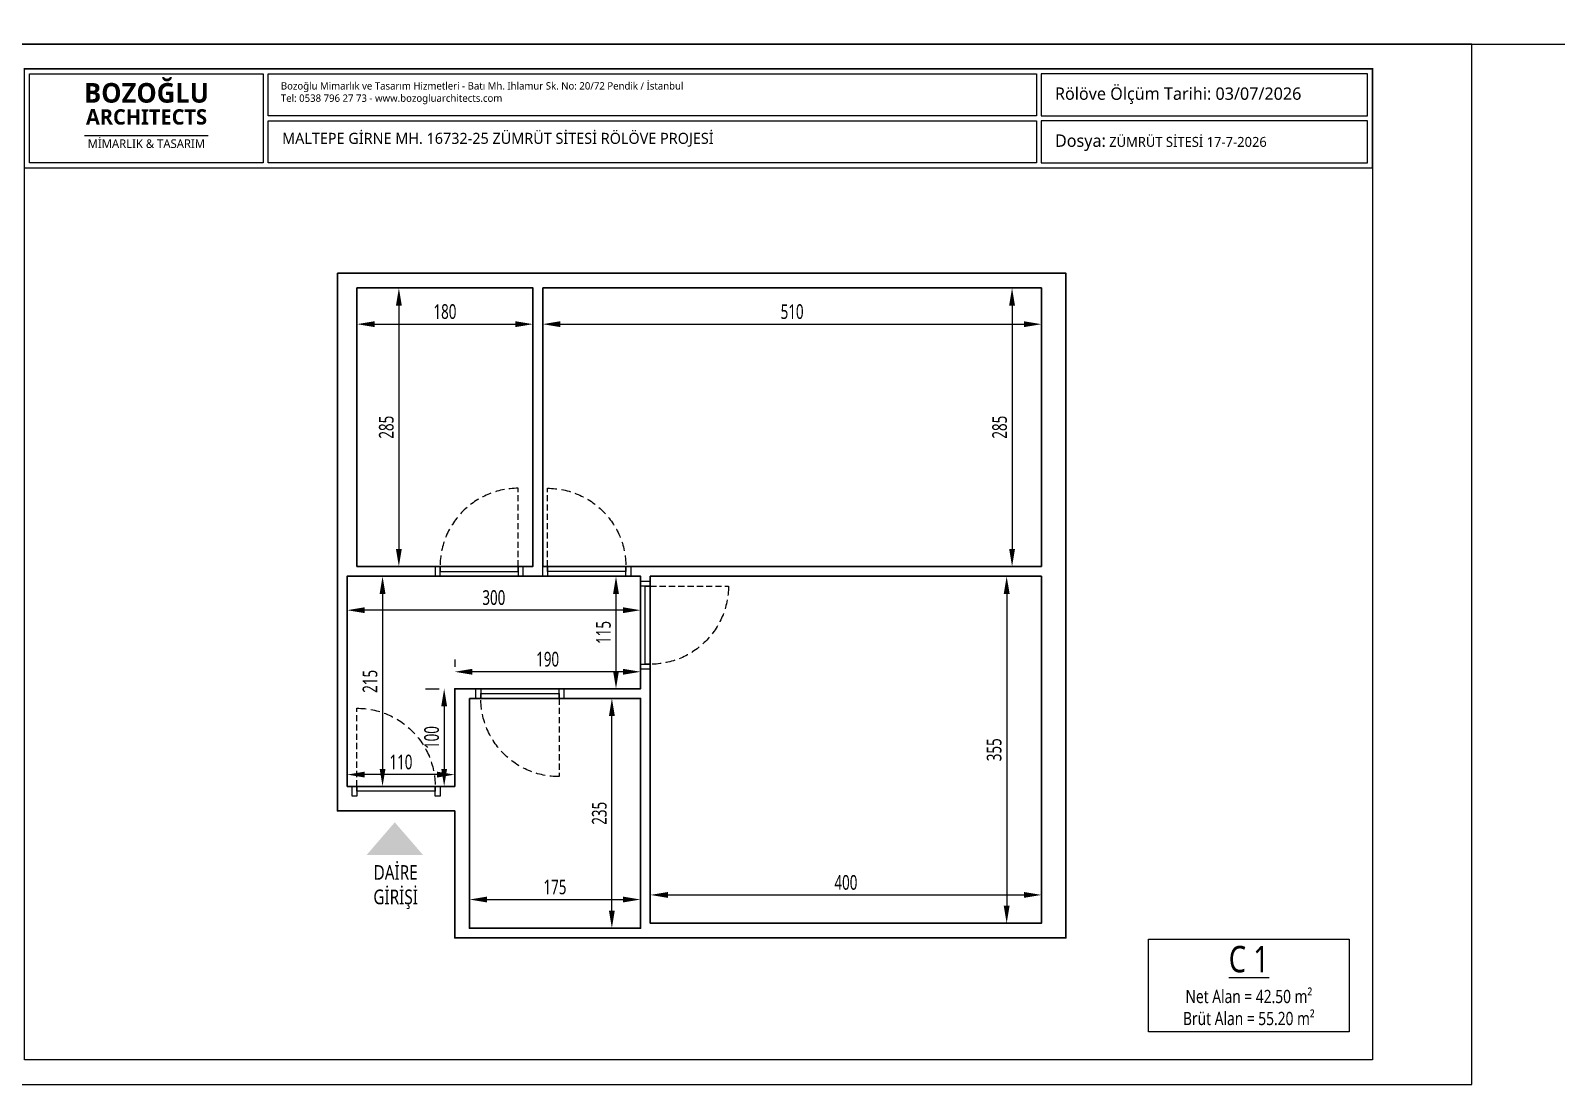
# Model space of a CAD drawing. Header units: metres. Extents: x 41905 to 73816, y -45641 to -42980.
# Drawn here: x 69031 to 70592, y -45215 to -44137 of the extents above; entities that cross this region are included whole.
import ezdxf

# ---------------------------------------------------------------- set-up
doc = ezdxf.new("R2010")
doc.units = ezdxf.units.M
doc.linetypes.add('HIDDEN2', pattern=[4.7625, 3.175, -1.5875])
for name, color, linetype, lineweight in [('A ALAN BRÜT', 5, 'Continuous', 30), ('A ANTET', 7, 'Continuous', 13), ('A DUVAR', 7, 'Continuous', 30), ('A KAPI', 11, 'Continuous', 13), ('A KAPI KESİK', 11, 'HIDDEN2', 13), ('A YAZI', 7, 'Continuous', 13)]:
    doc.layers.add(name, color=color, linetype=linetype, lineweight=lineweight)
for name, color, linetype, lineweight, true_color in [('A GİRİŞ OKU', 1, 'Continuous', 13, 0xff0000), ('A YAZDIRMA', 7, 'Continuous', 13, 0x848484), ('A ÖLÇÜ DIŞ', 1, 'Continuous', 13, 0xff0000)]:
    doc.layers.add(name, color=color, linetype=linetype, lineweight=lineweight, true_color=true_color)
doc.styles.add('HİB NORMAL', font='segoeui.ttf')
doc.styles.add('HİB Segoe Bold', font='segoeuib.ttf', dxfattribs={"width": 0.8})
doc.styles.add('HİB SEGOE Normal .7', font='segoeui.ttf', dxfattribs={"width": 0.7})
doc.styles.add('HİB Segoe Semilight .7', font='segoeuisl.ttf', dxfattribs={"width": 0.7})
doc.dimstyles.new('HİB New', dxfattribs={"dimtxt": 12, "dimasz": 18, "dimexe": 5, "dimexo": 30, "dimgap": 5, "dimtad": 1, "dimdec": 0, "dimzin": 0, "dimdsep": 46, "dimtxsty": 'HİB Segoe Semilight .7', "dimcen": 0.09, "dimclrd": 256, "dimclre": 256, "dimclrt": 256, "dimadec": 0, "dimazin": 0, "dimtfac": 1, "dimtdec": 4, "dimtix": 1, "dimtofl": 0, "dimtmove": 0, "dimatfit": 3, "dimfxl": 30, "dimfxlon": 1, "dimtvp": 1, "dimtolj": 1, "dimtzin": 0, "dimlwd": -1, "dimlwe": -3, "dimarcsym": 0})

# ---------------------------------------------------------------- blocks, each defined once
blk = doc.blocks.new('safsafsaf')
at = {"layer": 'A ANTET', "linetype": 'ByBlock', "ltscale": 100}
blk.add_line((49168, -37858.9), (52997.3, -37858.9), dxfattribs=at)
at = {"layer": 'A ANTET', "linetype": 'ByBlock', "ltscale": 100, "const_width": 4.22}
blk.add_lwpolyline([(49168, -37858.9), (52997.3, -37858.9), (52997.3, -38140.5), (49168, -38140.5)], close=True, dxfattribs=at)
at = {"layer": 'A ANTET', "linetype": 'ByBlock', "ltscale": 100}
for points in [[(52997.3, -40674.5), (49168, -40674.5), (49168, -37858.9), (52997.3, -37858.9)], [(49182.1, -37873), (49846.6, -37873), (49846.6, -38126.4), (49182.1, -38126.4)], [(49860.6, -37873), (52042.3, -37873), (52042.3, -37992.7), (49860.6, -37992.7)], [(52056.4, -37992.7), (52983.2, -37992.7), (52983.2, -37873), (52056.4, -37873)], [(49860.6, -38006.7), (52042.3, -38006.7), (52042.3, -38126.4), (49860.6, -38126.4)], [(52056.4, -38126.4), (52983.2, -38126.4), (52983.2, -38006.7), (52056.4, -38006.7)]]:
    blk.add_lwpolyline(points, close=True, dxfattribs=at)
blk.add_lwpolyline([(49337.9, -38048.6, 3.72, 3.72, 0), (49690.6, -38048.6, 0, 0, 0)], format="xyseb", dxfattribs=at)
at = {"layer": 'A YAZDIRMA', "linetype": 'ByBlock', "ltscale": 100}
blk.add_lwpolyline([(53278.8, -40744.9), (53278.8, -37788.5), (49097.6, -37788.5), (49097.6, -40744.9)], close=True, dxfattribs=at)
at = {"layer": 'A ANTET', "linetype": 'ByBlock', "ltscale": 100, "attachment_point": 1, "line_spacing_factor": 0.8, "style": 'HİB NORMAL'}
for s, insert, char_height, width in [('\\pxqc;{\\fSegoe UI Semibold|b0|i0|c162|p34;BOZOĞLU\\P\\pxqc;\\H0.7833x;ARCHITECTS\\P\\pxqc;\\H1.0213x;}', (49326, -37899.2), 55.749, 377.662), ('\\pxi-3,l4.25,qc,t4.25;MİMARLIK & TASARIM', (49291.1, -38059.2), 24.623, 415.716)]:
    blk.add_mtext(s, dxfattribs=dict(at, insert=insert, char_height=char_height, width=width))
at = {"layer": 'A ANTET', "linetype": 'ByBlock', "ltscale": 100, "attachment_point": 1, "style": 'HİB NORMAL'}
for s, insert, char_height, width in [('\\A1;\\pxql;Bozoğlu Mimarlık ve Tasarım Hizmetleri - Batı Mh. Ihlamur Sk. No: 20/72 Pendik / İstanbul\\PTel: 0538 796 27 73 - www.bozogluarchitects.com', (49896.5, -37896.8), 20.906, 1289.576), ('\\pxql;MALTEPE GİRNE MH. 16732-25 ZÜMRÜT SİTESİ RÖLÖVE PROJESİ', (49900, -38040.7), 31.359, 1361.276)]:
    blk.add_mtext(s, dxfattribs=dict(at, insert=insert, char_height=char_height, width=width))
at = {"layer": 'A ANTET', "color": 0, "linetype": 'ByBlock', "ltscale": 100, "char_height": 35.195, "width": 810.705, "attachment_point": 7, "style": 'HİB NORMAL'}
for s, insert in [('\\pxql;Rölöve Ölçüm Tarihi: 03/07/2026', (52095.2, -37958.7)), ('\\pxql;Dosya:{\\H0.8019x; ZÜMRÜT SİTESİ 17-7-2026}', (52095.2, -38092.4))]:
    blk.add_mtext(s, dxfattribs=dict(at, insert=insert))
blk = doc.blocks.new('*D18188')
at = {"layer": 'A ÖLÇÜ DIŞ', "lineweight": -3, "ltscale": 0.5}
for p, q in [((69365, -44430.1), (69365, -44442.2)), ((69545, -44430.1), (69545, -44442.2))]:
    blk.add_line(p, q, dxfattribs=at)
at = {"layer": 'A ÖLÇÜ DIŞ', "ltscale": 0.5}
blk.add_line((69383, -44437.2), (69527, -44437.2), dxfattribs=at)
at = {"layer": 'A ÖLÇÜ DIŞ'}
for points in [[(69383, -44434.2), (69383, -44440.2), (69365, -44437.2)], [(69527, -44440.2), (69527, -44434.2), (69545, -44437.2)]]:
    blk.add_solid(points, dxfattribs=at)
at = {"layer": 'Defpoints', "color": 0}
for p in [(69365, -44400.1), (69545, -44400.1), (69545, -44437.2)]:
    blk.add_point(p, dxfattribs=at)
at = {"layer": 'A ÖLÇÜ DIŞ', "ltscale": 0.5, "insert": (69455, -44424.4), "char_height": 15, "attachment_point": 5, "style": 'HİB SEGOE Normal .7'}
blk.add_mtext('\\A1;180', dxfattribs=at)
blk = doc.blocks.new('*D18189')
at = {"layer": 'A ÖLÇÜ DIŞ', "lineweight": -3, "ltscale": 0.5}
for p, q in [((69555, -44430.1), (69555, -44442.2)), ((70065, -44430.1), (70065, -44442.2))]:
    blk.add_line(p, q, dxfattribs=at)
at = {"layer": 'A ÖLÇÜ DIŞ', "ltscale": 0.5}
blk.add_line((69573, -44437.2), (70047, -44437.2), dxfattribs=at)
at = {"layer": 'A ÖLÇÜ DIŞ'}
for points in [[(69573, -44434.2), (69573, -44440.2), (69555, -44437.2)], [(70047, -44440.2), (70047, -44434.2), (70065, -44437.2)]]:
    blk.add_solid(points, dxfattribs=at)
at = {"layer": 'Defpoints', "color": 0}
for p in [(69555, -44400.1), (70065, -44400.1), (70065, -44437.2)]:
    blk.add_point(p, dxfattribs=at)
at = {"layer": 'A ÖLÇÜ DIŞ', "ltscale": 0.5, "insert": (69810, -44424.4), "char_height": 15, "attachment_point": 5, "style": 'HİB SEGOE Normal .7'}
blk.add_mtext('\\A1;510', dxfattribs=at)
blk = doc.blocks.new('*D18190')
at = {"layer": 'A ÖLÇÜ DIŞ', "lineweight": -3, "ltscale": 0.5}
for p, q in [((70035, -44400.1), (70029.9, -44400.1)), ((70035, -44685.1), (70029.9, -44685.1))]:
    blk.add_line(p, q, dxfattribs=at)
at = {"layer": 'A ÖLÇÜ DIŞ', "ltscale": 0.5}
blk.add_line((70034.9, -44418.1), (70034.9, -44667.1), dxfattribs=at)
at = {"layer": 'A ÖLÇÜ DIŞ'}
for points in [[(70037.9, -44418.1), (70031.9, -44418.1), (70034.9, -44400.1)], [(70031.9, -44667.1), (70037.9, -44667.1), (70034.9, -44685.1)]]:
    blk.add_solid(points, dxfattribs=at)
at = {"layer": 'Defpoints', "color": 0}
for p in [(70065, -44400.1), (70034.9, -44685.1), (70065, -44685.1)]:
    blk.add_point(p, dxfattribs=at)
at = {"layer": 'A ÖLÇÜ DIŞ', "ltscale": 0.5, "insert": (70022.2, -44542.6), "char_height": 15, "attachment_point": 5, "rotation": 90, "style": 'HİB SEGOE Normal .7'}
blk.add_mtext('\\A1;285', dxfattribs=at)
blk = doc.blocks.new('*D18191')
at = {"layer": 'A ÖLÇÜ DIŞ', "lineweight": -3, "ltscale": 0.5}
for p, q in [((70030, -44695.1), (70024.4, -44695.1)), ((70030, -45050.1), (70024.4, -45050.1))]:
    blk.add_line(p, q, dxfattribs=at)
at = {"layer": 'A ÖLÇÜ DIŞ', "ltscale": 0.5}
blk.add_line((70029.4, -44713.1), (70029.4, -45032.1), dxfattribs=at)
at = {"layer": 'A ÖLÇÜ DIŞ'}
for points in [[(70032.4, -44713.1), (70026.4, -44713.1), (70029.4, -44695.1)], [(70026.4, -45032.1), (70032.4, -45032.1), (70029.4, -45050.1)]]:
    blk.add_solid(points, dxfattribs=at)
at = {"layer": 'Defpoints', "color": 0}
for p in [(70060, -44695.1), (70029.4, -45050.1), (70060, -45050.1)]:
    blk.add_point(p, dxfattribs=at)
at = {"layer": 'A ÖLÇÜ DIŞ', "ltscale": 0.5, "insert": (70016.6, -44872.6), "char_height": 15, "attachment_point": 5, "rotation": 90, "style": 'HİB SEGOE Normal .7'}
blk.add_mtext('\\A1;355', dxfattribs=at)
blk = doc.blocks.new('*D18192')
at = {"layer": 'A ÖLÇÜ DIŞ', "lineweight": -3, "ltscale": 0.5}
for p, q in [((69355, -44733.5), (69355, -44734.8)), ((69655, -44733.5), (69655, -44734.8))]:
    blk.add_line(p, q, dxfattribs=at)
at = {"layer": 'A ÖLÇÜ DIŞ', "ltscale": 0.5}
blk.add_line((69637, -44729.8), (69373, -44729.8), dxfattribs=at)
at = {"layer": 'A ÖLÇÜ DIŞ'}
for points in [[(69373, -44726.8), (69373, -44732.8), (69355, -44729.8)], [(69637, -44732.8), (69637, -44726.8), (69655, -44729.8)]]:
    blk.add_solid(points, dxfattribs=at)
at = {"layer": 'Defpoints', "color": 0}
for p in [(69355, -44703.5), (69655, -44703.5), (69355, -44729.8)]:
    blk.add_point(p, dxfattribs=at)
at = {"layer": 'A ÖLÇÜ DIŞ', "ltscale": 0.5, "insert": (69505, -44717), "char_height": 15, "attachment_point": 5, "style": 'HİB SEGOE Normal .7'}
blk.add_mtext('\\A1;300', dxfattribs=at)
blk = doc.blocks.new('*D18193')
at = {"layer": 'A ÖLÇÜ DIŞ', "lineweight": -3, "ltscale": 0.5}
for p, q in [((69625, -44695.1), (69624.9, -44695.1)), ((69625, -44810.1), (69624.9, -44810.1))]:
    blk.add_line(p, q, dxfattribs=at)
at = {"layer": 'A ÖLÇÜ DIŞ', "ltscale": 0.5}
blk.add_line((69629.9, -44713.1), (69629.9, -44792.1), dxfattribs=at)
at = {"layer": 'A ÖLÇÜ DIŞ'}
for points in [[(69632.9, -44713.1), (69626.9, -44713.1), (69629.9, -44695.1)], [(69626.9, -44792.1), (69632.9, -44792.1), (69629.9, -44810.1)]]:
    blk.add_solid(points, dxfattribs=at)
at = {"layer": 'Defpoints', "color": 0}
for p in [(69655, -44695.1), (69629.9, -44810.1), (69655, -44810.1)]:
    blk.add_point(p, dxfattribs=at)
at = {"layer": 'A ÖLÇÜ DIŞ', "ltscale": 0.5, "insert": (69617.1, -44752.6), "char_height": 15, "attachment_point": 5, "rotation": 90, "style": 'HİB SEGOE Normal .7'}
blk.add_mtext('\\A1;115', dxfattribs=at)
blk = doc.blocks.new('*D18194')
at = {"layer": 'A ÖLÇÜ DIŞ', "lineweight": -3, "ltscale": 0.5}
for p, q in [((69465, -44780.1), (69465, -44787.8)), ((69655, -44780.1), (69655, -44787.8))]:
    blk.add_line(p, q, dxfattribs=at)
at = {"layer": 'A ÖLÇÜ DIŞ', "ltscale": 0.5}
blk.add_line((69637, -44792.8), (69483, -44792.8), dxfattribs=at)
at = {"layer": 'A ÖLÇÜ DIŞ'}
for points in [[(69483, -44789.8), (69483, -44795.8), (69465, -44792.8)], [(69637, -44795.8), (69637, -44789.8), (69655, -44792.8)]]:
    blk.add_solid(points, dxfattribs=at)
at = {"layer": 'Defpoints', "color": 0}
for p in [(69465, -44792.8), (69465, -44810.1), (69655, -44810.1)]:
    blk.add_point(p, dxfattribs=at)
at = {"layer": 'A ÖLÇÜ DIŞ', "ltscale": 0.5, "insert": (69560, -44780), "char_height": 15, "attachment_point": 5, "style": 'HİB SEGOE Normal .7'}
blk.add_mtext('\\A1;190', dxfattribs=at)
blk = doc.blocks.new('*D18195')
at = {"layer": 'A ÖLÇÜ DIŞ', "lineweight": -3, "ltscale": 0.5}
for p, q in [((69435, -44810.1), (69449.2, -44810.1)), ((69435, -44910.1), (69449.2, -44910.1))]:
    blk.add_line(p, q, dxfattribs=at)
at = {"layer": 'A ÖLÇÜ DIŞ', "ltscale": 0.5}
blk.add_line((69454.2, -44828.1), (69454.2, -44892.1), dxfattribs=at)
at = {"layer": 'A ÖLÇÜ DIŞ'}
for points in [[(69457.2, -44828.1), (69451.2, -44828.1), (69454.2, -44810.1)], [(69451.2, -44892.1), (69457.2, -44892.1), (69454.2, -44910.1)]]:
    blk.add_solid(points, dxfattribs=at)
at = {"layer": 'Defpoints', "color": 0}
for p in [(69465, -44810.1), (69454.2, -44910.1), (69465, -44910.1)]:
    blk.add_point(p, dxfattribs=at)
at = {"layer": 'A ÖLÇÜ DIŞ', "ltscale": 0.5, "insert": (69441.4, -44860.1), "char_height": 15, "attachment_point": 5, "rotation": 90, "style": 'HİB SEGOE Normal .7'}
blk.add_mtext('\\A1;100', dxfattribs=at)
blk = doc.blocks.new('*D18196')
at = {"layer": 'A ÖLÇÜ DIŞ', "lineweight": -3, "ltscale": 0.5}
for p, q in [((69355, -44882.4), (69355, -44893)), ((69465, -44882.4), (69465, -44893))]:
    blk.add_line(p, q, dxfattribs=at)
at = {"layer": 'A ÖLÇÜ DIŞ', "ltscale": 0.5}
blk.add_line((69447, -44898), (69373, -44898), dxfattribs=at)
at = {"layer": 'A ÖLÇÜ DIŞ'}
for points in [[(69373, -44895), (69373, -44901), (69355, -44898)], [(69447, -44901), (69447, -44895), (69465, -44898)]]:
    blk.add_solid(points, dxfattribs=at)
at = {"layer": 'Defpoints', "color": 0}
for p in [(69355, -44898), (69355, -44912.4), (69465, -44912.4)]:
    blk.add_point(p, dxfattribs=at)
at = {"layer": 'A ÖLÇÜ DIŞ', "ltscale": 0.5, "insert": (69410, -44885.2), "char_height": 15, "attachment_point": 5, "style": 'HİB SEGOE Normal .7'}
blk.add_mtext('\\A1;110', dxfattribs=at)
blk = doc.blocks.new('*D18197')
at = {"layer": 'A ÖLÇÜ DIŞ', "lineweight": -3, "ltscale": 0.5}
for p, q in [((69385, -44695.1), (69396.2, -44695.1)), ((69385, -44910.1), (69396.2, -44910.1))]:
    blk.add_line(p, q, dxfattribs=at)
at = {"layer": 'A ÖLÇÜ DIŞ', "ltscale": 0.5}
blk.add_line((69391.2, -44713.1), (69391.2, -44892.1), dxfattribs=at)
at = {"layer": 'A ÖLÇÜ DIŞ'}
for points in [[(69394.2, -44713.1), (69388.2, -44713.1), (69391.2, -44695.1)], [(69388.2, -44892.1), (69394.2, -44892.1), (69391.2, -44910.1)]]:
    blk.add_solid(points, dxfattribs=at)
at = {"layer": 'Defpoints', "color": 0}
for p in [(69355, -44695.1), (69355, -44910.1), (69391.2, -44910.1)]:
    blk.add_point(p, dxfattribs=at)
at = {"layer": 'A ÖLÇÜ DIŞ', "ltscale": 0.5, "insert": (69378.4, -44802.6), "char_height": 15, "attachment_point": 5, "rotation": 90, "style": 'HİB SEGOE Normal .7'}
blk.add_mtext('\\A1;215', dxfattribs=at)
blk = doc.blocks.new('*D18198')
at = {"layer": 'A ÖLÇÜ DIŞ', "lineweight": -3, "ltscale": 0.5}
for p, q in [((69480, -45043.1), (69480, -45030.8)), ((69655, -45043.1), (69655, -45030.8))]:
    blk.add_line(p, q, dxfattribs=at)
at = {"layer": 'A ÖLÇÜ DIŞ', "ltscale": 0.5}
blk.add_line((69498, -45025.8), (69637, -45025.8), dxfattribs=at)
at = {"layer": 'A ÖLÇÜ DIŞ'}
for points in [[(69498, -45022.8), (69498, -45028.8), (69480, -45025.8)], [(69637, -45028.8), (69637, -45022.8), (69655, -45025.8)]]:
    blk.add_solid(points, dxfattribs=at)
at = {"layer": 'Defpoints', "color": 0}
for p in [(69480, -45013.1), (69655, -45013.1), (69655, -45025.8)]:
    blk.add_point(p, dxfattribs=at)
at = {"layer": 'A ÖLÇÜ DIŞ', "ltscale": 0.5, "insert": (69567.5, -45013), "char_height": 15, "attachment_point": 5, "style": 'HİB SEGOE Normal .7'}
blk.add_mtext('\\A1;175', dxfattribs=at)
blk = doc.blocks.new('*D18199')
at = {"layer": 'A ÖLÇÜ DIŞ', "lineweight": -3, "ltscale": 0.5}
for p, q in [((69625, -44820.1), (69620.7, -44820.1)), ((69625, -45055.1), (69620.7, -45055.1))]:
    blk.add_line(p, q, dxfattribs=at)
at = {"layer": 'A ÖLÇÜ DIŞ', "ltscale": 0.5}
blk.add_line((69625.7, -45037.1), (69625.7, -44838.1), dxfattribs=at)
at = {"layer": 'A ÖLÇÜ DIŞ'}
for points in [[(69628.7, -44838.1), (69622.7, -44838.1), (69625.7, -44820.1)], [(69622.7, -45037.1), (69628.7, -45037.1), (69625.7, -45055.1)]]:
    blk.add_solid(points, dxfattribs=at)
at = {"layer": 'Defpoints', "color": 0}
for p in [(69625.7, -44820.1), (69655, -44820.1), (69655, -45055.1)]:
    blk.add_point(p, dxfattribs=at)
at = {"layer": 'A ÖLÇÜ DIŞ', "ltscale": 0.5, "insert": (69612.9, -44937.6), "char_height": 15, "attachment_point": 5, "rotation": 90, "style": 'HİB SEGOE Normal .7'}
blk.add_mtext('\\A1;235', dxfattribs=at)
blk = doc.blocks.new('*D18200')
at = {"layer": 'A ÖLÇÜ DIŞ', "lineweight": -3, "ltscale": 0.5}
for p, q in [((69665, -45020.1), (69665, -45016.1)), ((70065, -45020.1), (70065, -45016.1))]:
    blk.add_line(p, q, dxfattribs=at)
at = {"layer": 'A ÖLÇÜ DIŞ', "ltscale": 0.5}
blk.add_line((69683, -45021.1), (70047, -45021.1), dxfattribs=at)
at = {"layer": 'A ÖLÇÜ DIŞ'}
for points in [[(69683, -45018.1), (69683, -45024.1), (69665, -45021.1)], [(70047, -45024.1), (70047, -45018.1), (70065, -45021.1)]]:
    blk.add_solid(points, dxfattribs=at)
at = {"layer": 'Defpoints', "color": 0}
for p in [(70065, -45021.1), (69665, -45050.1), (70065, -45050.1)]:
    blk.add_point(p, dxfattribs=at)
at = {"layer": 'A ÖLÇÜ DIŞ', "ltscale": 0.5, "insert": (69865, -45008.4), "char_height": 15, "attachment_point": 5, "style": 'HİB SEGOE Normal .7'}
blk.add_mtext('\\A1;400', dxfattribs=at)
blk = doc.blocks.new('*D18201')
at = {"layer": 'A ÖLÇÜ DIŞ', "lineweight": -3, "ltscale": 0.5}
for p, q in [((69394.4, -44400.1), (69402.9, -44400.1)), ((69394.4, -44685.1), (69402.9, -44685.1))]:
    blk.add_line(p, q, dxfattribs=at)
at = {"layer": 'A ÖLÇÜ DIŞ', "ltscale": 0.5}
blk.add_line((69407.9, -44418.1), (69407.9, -44667.1), dxfattribs=at)
at = {"layer": 'A ÖLÇÜ DIŞ'}
for points in [[(69410.9, -44418.1), (69404.9, -44418.1), (69407.9, -44400.1)], [(69404.9, -44667.1), (69410.9, -44667.1), (69407.9, -44685.1)]]:
    blk.add_solid(points, dxfattribs=at)
at = {"layer": 'Defpoints', "color": 0}
for p in [(69424.4, -44400.1), (69407.9, -44685.1), (69424.4, -44685.1)]:
    blk.add_point(p, dxfattribs=at)
at = {"layer": 'A ÖLÇÜ DIŞ', "ltscale": 0.5, "insert": (69395.1, -44542.6), "char_height": 15, "attachment_point": 5, "rotation": 90, "style": 'HİB SEGOE Normal .7'}
blk.add_mtext('\\A1;285', dxfattribs=at)
blk = doc.blocks.new('KAPI 90X10')
at = {"layer": 'A KAPI', "color": 0}
for points in [[(5, 10), (0, 10), (0, 0), (5, 0)], [(85, 5), (85, 10), (5, 10), (5, 5)], [(90, 10), (85, 10), (85, 0), (90, 0)]]:
    blk.add_lwpolyline(points, close=True, dxfattribs=at)
at = {"layer": 'A KAPI KESİK', "color": 0, "ltscale": 2}
blk.add_line((85, 10), (85, 90), dxfattribs=at)
at = {"layer": 'A KAPI KESİK', "color": 0, "ltscale": 3}
blk.add_arc((85, 10), 80, 90, 180, dxfattribs=at)
at = {"layer": 'A YAZI', "color": 0, "style": 'HİB Segoe Semilight .7', "width": 0.7}
blk.add_attdef('KAPI_NO', (76.6, 23.8), '', height=12, rotation=90, dxfattribs=at)

msp = doc.modelspace()

# ---------------------------------------------------------------- hatches: boundary and pattern name
at = {"layer": 'A GİRİŞ OKU', "ltscale": 100, "transparency": 33554687}
h = msp.add_hatch(color=256, dxfattribs=at)
h.dxf.hatch_style = 1
h.paths.add_polyline_path([(69374.9, -44980.2), (69432.6, -44980.2), (69403.7, -44946.8)])

# ---------------------------------------------------------------- linework, layer by layer
at = {"layer": 'A ALAN BRÜT', "ltscale": 0.5}
msp.add_lwpolyline([(69345, -44385.1), (70090, -44385.1), (70090, -45065.1), (69465, -45065.1), (69465, -44935.1), (69345, -44935.1)], close=True, dxfattribs=at)
at = {"layer": 'A DUVAR', "ltscale": 0.5}
for points in [[(69365, -44400.1), (69545, -44400.1), (69545, -44685.1), (69365, -44685.1)], [(69555, -44400.1), (70065, -44400.1), (70065, -44685.1), (69555, -44685.1)], [(69355, -44910.1), (69465, -44910.1), (69465, -44810.1), (69655, -44810.1), (69655, -44695.1), (69355, -44695.1)], [(69665, -44695.1), (70065, -44695.1), (70065, -45050.1), (69665, -45050.1)], [(69480, -44820.1), (69655, -44820.1), (69655, -45055.1), (69480, -45055.1)]]:
    msp.add_lwpolyline(points, close=True, dxfattribs=at)

# ---------------------------------------------------------------- block references
at = {"layer": 'A ANTET', "ltscale": 0.5}
for p, xscale, yscale, zscale in [((49557, -28015.7), 0.396, 0.396, 0.396), ((51324.5, -30546.8), 0.36, 0.36, 0.36)]:
    msp.add_blockref('safsafsaf', p, dxfattribs=dict(at, xscale=xscale, yscale=yscale, zscale=zscale))
at = {"layer": 'A KAPI', "ltscale": 100}
msp.add_blockref('KAPI 90X10', (69445, -44695.1), dxfattribs=at)
at = {"layer": 'A KAPI', "ltscale": 100, "xscale": -1}
for p in [(69645, -44695.1), (69450, -44920.1)]:
    msp.add_blockref('KAPI 90X10', p, dxfattribs=at)
for p, rotation in [((69654.9, -44790.1), 270), ((69486.7, -44810.1), 180)]:
    msp.add_blockref('KAPI 90X10', p, dxfattribs=dict(at, rotation=rotation))

# ---------------------------------------------------------------- texts
at = {"layer": 'A YAZI', "ltscale": 100, "insert": (69404.6, -44990.6), "char_height": 15, "width": 136.235, "attachment_point": 2, "style": 'HİB Segoe Bold'}
msp.add_mtext('DAİRE\\PGİRİŞİ', dxfattribs=at)
at = {"layer": 'A YAZI', "ltscale": 100, "insert": (70181.3, -45154.5), "char_height": 13.5, "width": 191.473, "attachment_point": 7, "style": 'HİB Segoe Bold', "bg_fill": 16}
msp.add_mtext('\\pxqc;{\\H2x;\\LC 1\\P\\pxql;}Net Alan^I= 42.50 m²\\PBrüt Alan^I= 55.20 m²', dxfattribs=at)

# ---------------------------------------------------------------- dimensions: what is measured, and where the dimension line sits
at = {"layer": 'A ÖLÇÜ DIŞ', "ltscale": 0.5}
for base, p1, p2, picture, middle in [((69545, -44437.2), (69365, -44400.1), (69545, -44400.1), '*D18188', (69455, -44424.4)), ((70065, -44437.2), (69555, -44400.1), (70065, -44400.1), '*D18189', (69810, -44424.4)), ((69355, -44729.8), (69655, -44703.5), (69355, -44703.5), '*D18192', (69505, -44717)), ((69465, -44792.8), (69655, -44810.1), (69465, -44810.1), '*D18194', (69560, -44780)), ((69355, -44898), (69465, -44912.4), (69355, -44912.4), '*D18196', (69410, -44885.2)), ((70065, -45021.1), (69665, -45050.1), (70065, -45050.1), '*D18200', (69865, -45008.4)), ((69655, -45025.8), (69480, -45013.1), (69655, -45013.1), '*D18198', (69567.5, -45013))]:
    dim = msp.add_linear_dim(base=base, p1=p1, p2=p2, dimstyle='HİB New', override={"dimtxt": 15, "dimtxsty": 'HİB SEGOE Normal .7'}, dxfattribs=at)
    dim.commit()
    dim.dimension.update_dxf_attribs({"geometry": picture, "text_midpoint": middle})
for base, p1, p2, picture, middle in [((69407.9, -44685.1), (69424.4, -44400.1), (69424.4, -44685.1), '*D18201', (69395.1, -44542.6)), ((70034.9, -44685.1), (70065, -44400.1), (70065, -44685.1), '*D18190', (70022.2, -44542.6)), ((69391.2, -44910.1), (69355, -44695.1), (69355, -44910.1), '*D18197', (69378.4, -44802.6)), ((69629.9, -44810.1), (69655, -44695.1), (69655, -44810.1), '*D18193', (69617.1, -44752.6)), ((70029.4, -45050.1), (70060, -44695.1), (70060, -45050.1), '*D18191', (70016.6, -44872.6)), ((69454.2, -44910.1), (69465, -44810.1), (69465, -44910.1), '*D18195', (69441.4, -44860.1)), ((69625.7, -44820.1), (69655, -45055.1), (69655, -44820.1), '*D18199', (69612.9, -44937.6))]:
    dim = msp.add_linear_dim(base=base, p1=p1, p2=p2, angle=90, dimstyle='HİB New', override={"dimtxt": 15, "dimtxsty": 'HİB SEGOE Normal .7'}, dxfattribs=at)
    dim.commit()
    dim.dimension.update_dxf_attribs({"geometry": picture, "text_midpoint": middle})

doc.saveas('drawing.dxf')
